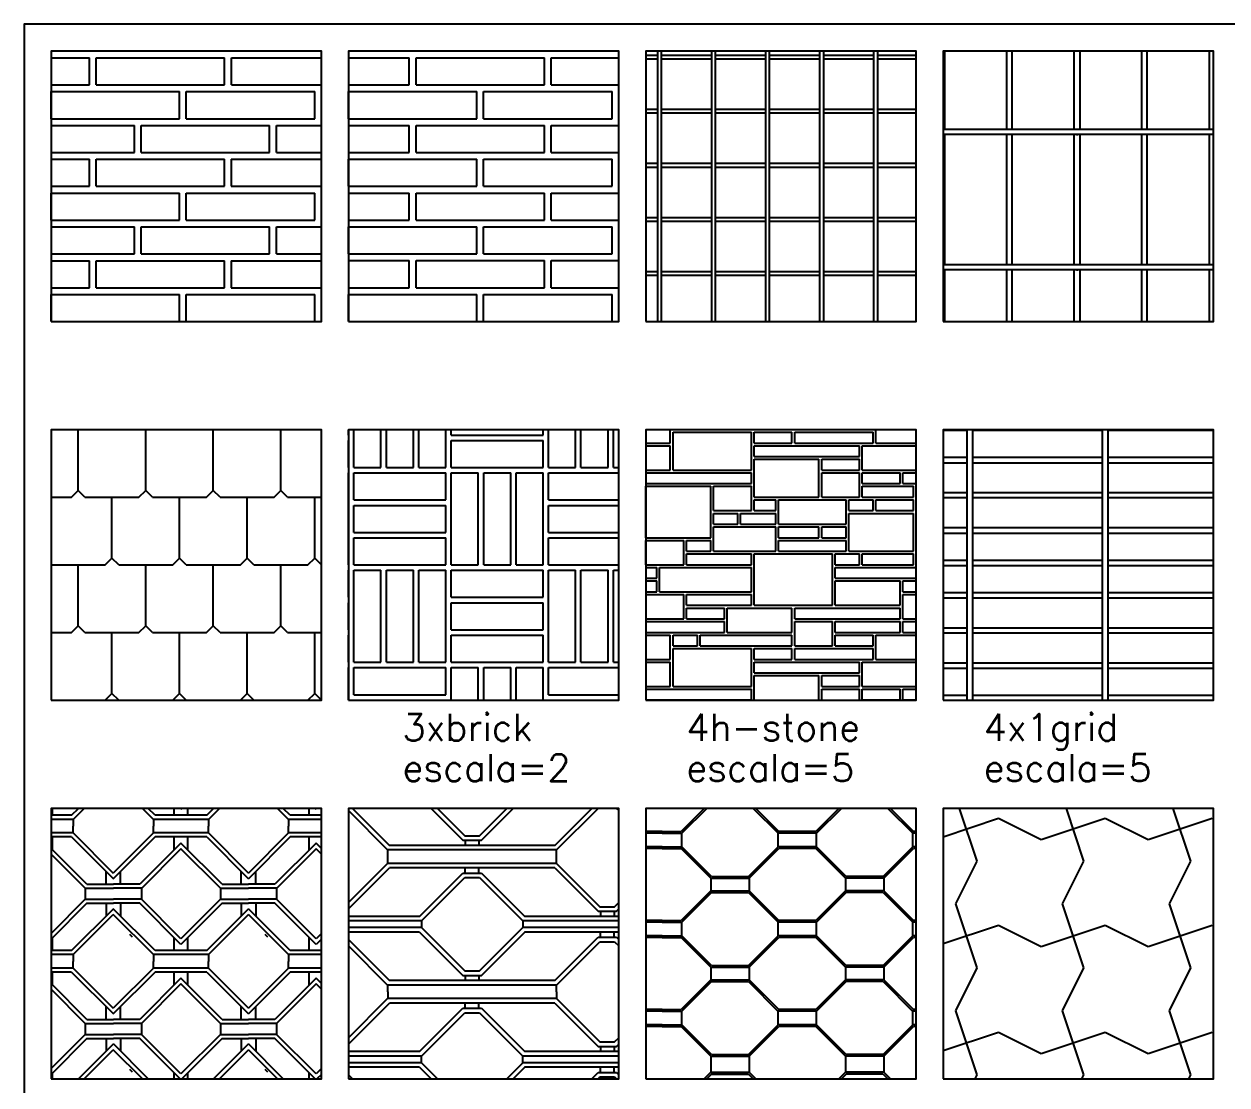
# Model space of a CAD drawing. Header units: inches. Extents: x -1 to 462, y -162 to 137.
# Drawn here: x -1 to 43.5, y 97.77 to 137 of the extents above; entities that cross this region are included whole.
import ezdxf

# ---------------------------------------------------------------- set-up
doc = ezdxf.new("R2010")
doc.units = ezdxf.units.IN
doc.header["$MEASUREMENT"] = 0
doc.layers.add('FORMATO', color=7, linetype='Continuous', plot=False)
for name, color, linetype in [('HATCH', 7, 'Continuous'), ('RECTANGLE', 7, 'Continuous'), ('TEXT', 5, 'Continuous')]:
    doc.layers.add(name, color=color, linetype=linetype)
doc.styles.add('nr', font='simplex.shx')

msp = doc.modelspace()

# ---------------------------------------------------------------- hatches: boundary and pattern name
at = {"layer": 'HATCH'}
h = msp.add_hatch(dxfattribs=at)
h.set_pattern_fill('12INRUN1', color=256, scale=5, style=0, pattern_type=2)
h.set_pattern_definition([(0, (0, 126), (1.66667, 1.25), [4.75, -0.25]), (0, (0, 127), (1.66667, 1.25), [4.75, -0.25]), (90, (0, 126), (1.66667, 1.25), [1, -2.75]), (90, (4.75, 126), (1.66667, 1.25), [1, -2.75])])
h.paths.add_polyline_path([(0, 126), (10, 126), (10, 136), (0, 136)])
h = msp.add_hatch(dxfattribs=at)
h.set_pattern_fill('12INRUN2', color=256, scale=5, style=0, pattern_type=2)
h.set_pattern_definition([(0, (1, 126), (2.5, 1.25), [4.75, -0.25]), (0, (1, 127), (2.5, 1.25), [4.75, -0.25]), (90, (1, 126), (-2.5, 1.25), [1, -1.5]), (90, (5.75, 126), (-2.5, 1.25), [1, -1.5])])
h.paths.add_polyline_path([(11, 126), (21, 126), (21, 136), (11, 136)])
h = msp.add_hatch(dxfattribs=at)
h.set_pattern_fill('1X1GRID', color=256, scale=2, style=0, pattern_type=2)
h.set_pattern_definition([(90, (22.58, 169.78), (-2, 1e-16), [2, 0]), (90, (24.44, 169.78), (-2, 1e-16), [2, 0]), (180, (24.44, 169.84), (-2e-16, -2), [1.86, -0.14]), (180, (24.44, 171.7), (-2e-16, -2), [1.86, -0.14])])
h.paths.add_polyline_path([(22, 126), (32, 126), (32, 136), (22, 136)])
h = msp.add_hatch(dxfattribs=at)
h.set_pattern_fill('1X2GRID', color=256, scale=5, style=0, pattern_type=2)
h.set_pattern_definition([(180, (47.95, 267.9116), (-6e-16, -5), [5, 0]), (0, (42.95, 263.1116), (0, 5), [5, 0]), (90, (47.85, 263.1116), (-5, 3e-16), [4.8, -0.2]), (90, (45.55, 263.1116), (-5, 3e-16), [4.8, -0.2]), (90, (45.35, 263.1116), (-5, 3e-16), [4.8, -0.2]), (270, (43.05, 267.9116), (5, -9e-16), [4.8, -0.2])])
h.paths.add_polyline_path([(33, 126), (43, 126), (43, 136), (33, 136)])
h = msp.add_hatch(dxfattribs=at)
h.set_pattern_fill('3TAB', color=256, scale=5, style=0, pattern_type=2)
h.set_pattern_definition([(0, (-42.5, 127), (1.25, 2.5), [2, -0.5, 2, -0.5]), (90, (-42.75, 127.25), (-1.25, 2.5), [2.25, -2.75]), (45, (-43, 127), (1.25, 2.5), [0.35355, -6.71751]), (135, (-42.5, 127), (-1.25, 2.5), [0.35355, -6.71751])])
h.paths.add_polyline_path([(0, 112), (10, 112), (10, 122), (0, 122)])
h = msp.add_hatch(dxfattribs=at)
h.set_pattern_fill('3XBRICK', color=256, scale=2, style=0, pattern_type=2)
h.set_pattern_definition([(0, (11.2, 142.2), (3.6, 3.6), [1, -0.2, 1, -0.2, 1, -3.8]), (0, (11.2, 145.6), (3.6, 3.6), [1, -0.2, 1, -0.2, 1, -3.8]), (90, (11.2, 145.8), (-3.6, 3.6), [1, -0.2, 1, -0.2, 1, -3.8]), (90, (14.6, 145.8), (-3.6, 3.6), [1, -0.2, 1, -0.2, 1, -3.8]), (0, (14.8, 142.2), (3.6, 3.6), [3.4, -3.8]), (0, (14.8, 143.2), (3.6, 3.6), [3.4, -3.8]), (0, (14.8, 143.4), (3.6, 3.6), [3.4, -3.8]), (0, (14.8, 144.4), (3.6, 3.6), [3.4, -3.8]), (0, (14.8, 144.6), (3.6, 3.6), [3.4, -3.8]), (0, (14.8, 145.6), (3.6, 3.6), [3.4, -3.8]), (90, (11.2, 142.2), (-3.6, 3.6), [3.4, -3.8]), (90, (12.2, 142.2), (-3.6, 3.6), [3.4, -3.8]), (90, (12.4, 142.2), (-3.6, 3.6), [3.4, -3.8]), (90, (13.4, 142.2), (-3.6, 3.6), [3.4, -3.8]), (90, (13.6, 142.2), (-3.6, 3.6), [3.4, -3.8]), (90, (14.6, 142.2), (-3.6, 3.6), [3.4, -3.8])])
h.paths.add_polyline_path([(11, 112), (21, 112), (21, 122), (11, 122)])
h = msp.add_hatch(dxfattribs=at)
h.set_pattern_fill('4H-STONE', color=256, scale=5, style=0, pattern_type=2)
h.set_pattern_definition([(0, (12, 142), (10, 8), [2.4, -2.5, 1.5, -0.1, 0.9, -2.6]), (0, (14.5, 142.4), (10, 8), [2.3, -0.1, 1.5, -0.1, 0.9, -5.1]), (0, (14.5, 142.5), (10, 8), [0.9, -0.1, 1.3, -0.1, 2.5, -5.1]), (0, (14.5, 142.9), (10, 8), [0.9, -0.1, 1.3, -2.7, 2.4, -2.6]), (0, (14.5, 143), (10, 8), [1.4, -0.1, 0.8, -7.7]), (0, (19.5, 143), (10, 8), [0.9, -0.1, 1.4, -7.6]), (0, (16, 143.4), (10, 8), [0.8, -0.1, 2.5, -6.6]), (0, (19.5, 143.4), (10, 8), [0.9, -0.1, 1.4, -7.6]), (0, (16, 143.5), (10, 8), [2.4, -0.1, 1.4, -0.1, 1.9, -4.1]), (0, (12, 143.9), (10, 8), [2.4, -0.1, 1.4, -4.1, 1.9, -0.1]), (0, (11.5, 144), (10, 8), [4.4, -4.1, 1.4, -0.1]), (0, (11.5, 144.4), (10, 8), [4.4, -2.6, 1.4, -0.1, 1.4, -0.1]), (0, (13, 144.5), (10, 8), [2.9, -2.6, 1.4, -0.1, 2.9, -0.1]), (0, (16, 144.9), (10, 8), [2.4, -0.1, 1.4, -6.1]), (0, (16, 145), (10, 8), [3.9, -6.1]), (0, (16, 145.4), (10, 8), [3.9, -0.1, 2.9, -3.1]), (0, (16, 145.5), (10, 8), [1.4, -0.1, 2.9, -0.1, 2.4, -3.1]), (0, (13, 145.9), (10, 8), [2.9, -0.1, 1.4, -0.1, 2.9, -2.6]), (0, (13, 146), (10, 8), [0.9, -0.1, 3.4, -5.6]), (0, (17.5, 146), (10, 8), [1.4, -0.1, 1.4, -7.1]), (0, (13, 146.4), (10, 8), [0.9, -0.1, 3.4, -5.6]), (0, (19, 146.4), (10, 8), [1.4, -0.1, 2.4, -6.1]), (0, (11.5, 146.5), (10, 8), [3.4, -0.1, 2.4, -1.6, 2.4, -0.1]), (0, (11.5, 146.9), (10, 8), [3.4, -2.6, 1.4, -0.1, 2.4, -0.1]), (0, (11.5, 147), (10, 8), [1.9, -0.1, 1.4, -2.6, 3.9, -0.1]), (0, (13.5, 147.4), (10, 8), [1.4, -0.1, 2.4, -0.1, 3.9, -2.1]), (0, (13.5, 147.5), (10, 8), [2.4, -0.1, 2.9, -0.1, 2.4, -2.1]), (0, (11.5, 147.9), (10, 8), [1.9, -0.1, 2.4, -5.6]), (0, (11.5, 148), (10, 8), [0.9, -0.1, 3.4, -5.6]), (0, (11.5, 148.4), (10, 8), [0.9, -6.6, 2.4, -0.1]), (0, (19, 148.5), (10, 8), [3.4, -6.6]), (0, (12.5, 148.9), (10, 8), [3.4, -3.1, 3.4, -0.1]), (0, (12, 149), (10, 8), [1.4, -0.1, 2.4, -6.1]), (0, (19, 149), (10, 8), [0.9, -0.1, 1.9, -7.1]), (0, (13.5, 149.4), (10, 8), [2.4, -0.1, 2.9, -4.6]), (0, (19, 149.4), (10, 8), [0.9, -0.1, 1.9, -7.1]), (0, (13.5, 149.5), (10, 8), [0.9, -0.1, 2.3, -6.7]), (0, (16.9, 149.5), (10, 8), [2.5, -0.1, 2.4, -5]), (0, (12, 149.9), (10, 8), [1.4, -0.1, 0.9, -2.5, 2.5, -2.6]), (90, (11.4, 144), (-10, 8), [0.4, -2.1, 0.4, -5.1]), (90, (11.4, 147), (-10, 8), [0.4, -0.1, 0.9, -6.6]), (90, (11.5, 144), (-10, 8), [0.4, -2.1, 0.4, -5.1]), (90, (11.5, 147), (-10, 8), [0.9, -0.1, 0.4, -6.6]), (90, (11.9, 143), (-10, 8), [0.4, -0.1, 0.4, -7.1]), (90, (11.9, 149), (-10, 8), [0.4, -0.1, 1.4, -6.1]), (90, (12, 149), (-10, 8), [0.9, -0.1, 1.9, -5.1]), (90, (12.4, 148), (-10, 8), [0.4, -0.1, 0.4, -7.1]), (90, (12.5, 148), (-10, 8), [0.9, -7.1]), (90, (12.9, 144.5), (-10, 8), [0.9, -0.1, 0.9, -6.1]), (90, (13, 144.5), (-10, 8), [1.4, -0.1, 0.4, -6.1]), (90, (13.4, 147), (-10, 8), [0.9, -1.1, 0.9, -5.1]), (90, (13.5, 147), (-10, 8), [0.4, -0.1, 0.4, -7.1]), (90, (13.5, 149), (-10, 8), [0.4, -0.1, 0.4, -7.1]), (90, (13.9, 146), (-10, 8), [0.4, -7.6]), (90, (14, 146), (-10, 8), [0.4, -7.6]), (90, (14.4, 149.5), (-10, 8), [0.4, -0.1, 1.9, -5.6]), (90, (14.5, 149.5), (-10, 8), [0.9, -0.1, 0.4, -0.1, 0.9, -5.6]), (90, (14.9, 146.5), (-10, 8), [0.4, -0.1, 0.4, -7.1]), (90, (15, 146.5), (-10, 8), [0.9, -7.1]), (90, (15.4, 142.5), (-10, 8), [0.4, -7.6]), (90, (15.5, 142.5), (-10, 8), [0.4, -7.6]), (90, (15.9, 143), (-10, 8), [0.9, -0.1, 0.4, -0.1, 1.4, -5.1]), (90, (15.9, 147.5), (-10, 8), [0.4, -0.1, 0.9, -0.1, 0.4, -6.1]), (90, (16, 143), (-10, 8), [0.4, -0.1, 1.4, -6.1]), (90, (16, 145), (-10, 8), [0.4, -0.1, 0.4, -1.6, 1.9, -3.6]), (90, (16.8, 142.5), (-10, 8), [0.4, -0.1, 0.4, -6.1, 0.9, -0.1]), (90, (16.9, 142.5), (-10, 8), [0.9, -6.1, 0.4, -0.1, 0.4, -0.1]), (90, (17.4, 145.5), (-10, 8), [0.4, -0.1, 0.4, -0.1, 0.9, -6.1]), (90, (17.5, 145.5), (-10, 8), [0.4, -0.1, 0.9, -0.1, 0.4, -6.1]), (90, (18.4, 143.5), (-10, 8), [1.4, -5.1, 0.4, -1.1]), (90, (18.5, 143.5), (-10, 8), [0.9, -0.1, 0.4, -5.1, 0.4, -1.1]), (90, (18.9, 146), (-10, 8), [0.9, -0.6, 1.9, -4.6]), (90, (19, 146), (-10, 8), [0.4, -0.1, 0.4, -7.1]), (90, (19, 147.5), (-10, 8), [0.9, -0.1, 0.4, -0.1, 0.4, -6.1]), (90, (19.4, 142.5), (-10, 8), [0.9, -6.1, 0.4, -0.1, 0.4, -0.1]), (90, (19.5, 143), (-10, 8), [0.4, -6.1, 1.4, -0.1]), (90, (19.9, 143.5), (-10, 8), [0.9, -0.1, 0.4, -6.6]), (90, (19.9, 145), (-10, 8), [0.4, -3.6, 0.4, -3.6]), (90, (20, 143.5), (-10, 8), [0.4, -0.1, 0.4, -7.1]), (90, (20, 144.5), (-10, 8), [0.9, -3.6, 0.4, -3.1]), (90, (20.4, 143), (-10, 8), [0.4, -2.1, 0.4, -0.1, 0.4, -4.6]), (90, (20.5, 143), (-10, 8), [0.4, -2.1, 0.9, -4.6])])
h.paths.add_polyline_path([(22, 112), (32, 112), (32, 122), (22, 122)])
h = msp.add_hatch(dxfattribs=at)
h.set_pattern_fill('4X1GRID', color=256, scale=5, style=0, pattern_type=2)
h.set_pattern_definition([(270, (9.088, 239.577), (5, -9e-16), [5, 0]), (90, (13.888, 234.577), (-5, 3e-16), [5, 0]), (0, (9.088, 234.677), (0, 5), [4.8, -0.2]), (0, (9.088, 237.177), (0, 5), [4.8, -0.2]), (0, (9.088, 236.977), (0, 5), [4.8, -0.2]), (0, (9.088, 235.977), (0, 5), [4.8, -0.2]), (0, (9.088, 235.777), (0, 5), [4.8, -0.2]), (180, (13.888, 239.477), (-6e-16, -5), [4.8, -0.2]), (0, (9.088, 238.177), (0, 5), [4.8, -0.2]), (0, (9.088, 238.377), (0, 5), [4.8, -0.2])])
h.paths.add_polyline_path([(33, 112), (43, 112), (43, 122), (33, 122)])
h = msp.add_hatch(dxfattribs=at)
h.set_pattern_fill('AMPLI102', color=256, scale=5, style=0, pattern_type=2)
h.set_pattern_definition([(315, (-52.1, 138.35), (5, -1e-15), [0.14142, -6.92965]), (135, (-80.2005, 218.177), (-5, 0), [2.06866, -5.0024]), (225, (-78.7377, 219.6397), (-6e-16, -5), [2.06866, -5.0024]), (180, (-79.246, 217.74), (-6e-16, -5), [1.90878, -3.09122]), (180, (-79.184, 217.59), (-6e-16, -5), [2.03305, -2.96695]), (225, (-78.6756, 219.4897), (-6e-16, -5), [2.15653, -4.91454]), (135, (-81.155, 217.7398), (-5, 0), [2.18582, -4.88525]), (135, (-81.217, 217.5898), (-5, 0), [2.09795, -4.97311]), (135, (-80.2005, 217.9648), (-5, 0), [2.15653, -4.91454]), (270, (-82.43, 219.4897), (5, -9e-16), [0.475, -4.525]), (180, (-81.7254, 219.4897), (-6e-16, -5), [0.9751, -4.0249]), (90, (-80.4505, 217.74), (-5, 3e-16), [0.475, -4.525]), (90, (-79.9505, 217.74), (-5, 3e-16), [0.475, -4.525]), (270, (-81.217, 217.59), (5, -9e-16), [0.25, -4.75]), (270, (-77.971, 219.4897), (5, -9e-16), [0.475, -4.525]), (45, (-79.246, 217.7398), (0, 5), [2.18582, -4.88525]), (270, (-79.184, 217.59), (5, -9e-16), [0.25, -4.75]), (45, (-79.184, 217.5898), (0, 5), [2.09795, -4.97311]), (0, (-78.6756, 219.4897), (0, 5), [0.9751, -4.0249]), (135, (-78.7377, 220.04), (-5, 0), [2.06866, -5.0024]), (180, (-79.246, 221.94), (-6e-16, -5), [1.90878, -3.09122]), (180, (-79.184, 222.09), (-6e-16, -5), [2.03305, -2.96695]), (135, (-78.6756, 220.19), (-5, 0), [2.15653, -4.91454]), (180, (-81.6633, 219.6397), (-6e-16, -5), [1.03723, -3.96277]), (180, (-81.6633, 220.04), (-6e-16, -5), [1.03723, -3.96277]), (225, (-81.155, 221.9398), (-6e-16, -5), [2.18582, -4.88525]), (225, (-81.217, 222.0898), (-6e-16, -5), [2.09795, -4.97311]), (225, (-80.2005, 221.7148), (-6e-16, -5), [2.15653, -4.91454]), (90, (-82.43, 220.19), (-5, 3e-16), [0.475, -4.525]), (180, (-81.7254, 220.19), (-6e-16, -5), [0.9751, -4.0249]), (90, (-79.9505, 221.465), (-5, 3e-16), [0.475, -4.525]), (90, (-80.4505, 221.465), (-5, 3e-16), [0.475, -4.525]), (270, (-81.6633, 220.04), (5, -9e-16), [0.4002, -4.5998]), (225, (-80.2005, 221.5027), (-6e-16, -5), [2.06866, -5.0024]), (90, (-81.217, 222.09), (-5, 3e-16), [0.25, -4.75]), (90, (-77.971, 220.19), (-5, 3e-16), [0.475, -4.525]), (270, (-78.7377, 220.04), (5, -9e-16), [0.4002, -4.5998]), (0, (-78.7377, 219.6397), (0, 5), [1.03723, -3.96277]), (0, (-78.7377, 220.04), (0, 5), [1.03723, -3.96277]), (315, (-79.246, 221.9398), (5, -1e-15), [2.18582, -4.88525]), (90, (-79.184, 222.09), (-5, 3e-16), [0.25, -4.75]), (315, (-79.184, 222.0898), (5, -1e-15), [2.09795, -4.97311]), (0, (-78.6756, 220.19), (0, 5), [0.9751, -4.0249])])
h.paths.add_polyline_path([(0, 98), (10, 98), (10, 108), (0, 108)])
h = msp.add_hatch(dxfattribs=at)
h.set_pattern_fill('AMPLI104', color=256, scale=10, style=0, pattern_type=2)
h.set_pattern_definition([(90, (-77.555, 325.96), (-10, 6e-16), [0.5, -9.5]), (90, (-71.306, 325.96), (-10, 6e-16), [0.5, -9.5]), (315, (-71.306, 325.9596), (10, -2e-15), [2.2665, -11.87564]), (315, (-71.375, 325.794), (10, -2e-15), [2.2665, -11.87564]), (45, (-71.375, 321.625), (0, 10), [2.2665, -11.87564]), (45, (-71.306, 321.4596), (0, 10), [2.2665, -11.87564]), (180, (-69.431, 323.419), (-1e-15, -10), [3.056, -6.944]), (180, (-69.431, 323.585), (-1e-15, -10), [3.12452, -6.87548]), (180, (-69.431, 323.835), (-1e-15, -10), [3.12452, -6.87548]), (180, (-69.431, 324), (-1e-15, -10), [3.056, -6.944]), (180, (-71.306, 325.96), (-1e-15, -10), [6.24903, -3.75097]), (180, (-71.375, 325.794), (-1e-15, -10), [6.112, -3.888]), (180, (-71.306, 321.46), (-1e-15, -10), [6.24903, -3.75097]), (180, (-71.375, 321.625), (-1e-15, -10), [6.112, -3.888]), (315, (-76.306, 323.5846), (10, -2e-15), [2.2665, -11.87564]), (315, (-76.375, 323.419), (10, -2e-15), [2.2665, -11.87564]), (45, (-76.375, 324), (0, 10), [2.2665, -11.87564]), (45, (-76.306, 323.8346), (0, 10), [2.2665, -11.87564]), (45, (-79.158, 324.357), (0, 10), [2.2665, -11.87564]), (45, (-79.0894, 324.1915), (0, 10), [2.2665, -11.87564]), (0, (-79.431, 324.191), (0, 10), [0.34135, -9.65865]), (0, (-79.431, 324.357), (0, 10), [0.27283, -9.72717]), (90, (-77.555, 321.21), (-10, 6e-16), [0.25, -9.75]), (315, (-79.0894, 323.2276), (10, -2e-15), [2.2665, -11.87564]), (315, (-79.158, 323.062), (10, -2e-15), [2.2665, -11.87564]), (0, (-79.431, 323.062), (0, 10), [0.27283, -9.72717]), (0, (-79.431, 323.228), (0, 10), [0.34135, -9.65865]), (180, (-76.375, 323.419), (-1e-15, -10), [3.056, -6.944]), (180, (-76.306, 323.585), (-1e-15, -10), [3.12452, -6.87548]), (180, (-76.306, 323.835), (-1e-15, -10), [3.12452, -6.87548]), (180, (-76.375, 324), (-1e-15, -10), [3.056, -6.944]), (270, (-79.179, 324.191), (10, -2e-15), [0.1915, -9.8085]), (90, (-79.179, 323.228), (-10, 6e-16), [0.1915, -9.8085]), (270, (-76.306, 323.835), (10, -2e-15), [0.25, -9.75]), (90, (-71.306, 321.21), (-10, 6e-16), [0.25, -9.75]), (45, (-74.158, 321.982), (0, 10), [2.2665, -11.87564]), (45, (-74.0894, 321.8165), (0, 10), [2.2665, -11.87564]), (0, (-74.704, 321.982), (0, 10), [0.54566, -9.45434]), (0, (-74.772, 321.816), (0, 10), [0.6827, -9.3173]), (315, (-74.0894, 325.6026), (10, -2e-15), [2.2665, -11.87564]), (315, (-74.158, 325.437), (10, -2e-15), [2.2665, -11.87564]), (0, (-74.704, 325.437), (0, 10), [0.54566, -9.45434]), (0, (-74.772, 325.603), (0, 10), [0.6827, -9.3173]), (90, (-74.179, 325.603), (-10, 6e-16), [0.1915, -9.8085]), (90, (-74.682, 325.603), (-10, 6e-16), [0.1915, -9.8085]), (270, (-74.179, 321.816), (10, -2e-15), [0.1915, -9.8085]), (270, (-74.682, 321.816), (10, -2e-15), [0.1915, -9.8085]), (270, (-72.555, 323.835), (10, -2e-15), [0.25, -9.75]), (0, (-69.772, 324.191), (0, 10), [0.34135, -9.65865]), (0, (-69.704, 324.357), (0, 10), [0.27283, -9.72717]), (0, (-69.772, 323.228), (0, 10), [0.34135, -9.65865]), (0, (-69.704, 323.062), (0, 10), [0.27283, -9.72717]), (90, (-69.682, 323.228), (-10, 6e-16), [0.1915, -9.8085]), (270, (-69.682, 324.191), (10, -2e-15), [0.1915, -9.8085]), (180, (-69.431, 328.419), (-1e-15, -10), [3.056, -6.944]), (180, (-69.431, 328.585), (-1e-15, -10), [3.12452, -6.87548]), (180, (-69.431, 328.835), (-1e-15, -10), [3.12452, -6.87548]), (180, (-69.431, 329), (-1e-15, -10), [3.056, -6.944]), (315, (-71.306, 330.9596), (10, -2e-15), [2.2665, -11.87564]), (315, (-71.375, 330.794), (10, -2e-15), [2.2665, -11.87564]), (45, (-71.375, 326.625), (0, 10), [2.2665, -11.87564]), (45, (-71.306, 326.4596), (0, 10), [2.2665, -11.87564]), (315, (-76.306, 328.5846), (10, -2e-15), [2.2665, -11.87564]), (315, (-76.375, 328.419), (10, -2e-15), [2.2665, -11.87564]), (45, (-76.375, 329), (0, 10), [2.2665, -11.87564]), (45, (-76.306, 328.8346), (0, 10), [2.2665, -11.87564]), (180, (-71.375, 330.794), (-1e-15, -10), [6.112, -3.888]), (180, (-71.306, 330.96), (-1e-15, -10), [6.24903, -3.75097]), (180, (-71.375, 326.625), (-1e-15, -10), [6.112, -3.888]), (180, (-71.306, 326.46), (-1e-15, -10), [6.24903, -3.75097]), (90, (-76.306, 328.585), (-10, 6e-16), [0.25, -9.75]), (270, (-79.179, 329.191), (10, -2e-15), [0.1915, -9.8085]), (90, (-79.179, 328.228), (-10, 6e-16), [0.1915, -9.8085]), (180, (-76.375, 328.419), (-1e-15, -10), [3.056, -6.944]), (180, (-76.306, 328.585), (-1e-15, -10), [3.12452, -6.87548]), (180, (-76.306, 328.835), (-1e-15, -10), [3.12452, -6.87548]), (180, (-76.375, 329), (-1e-15, -10), [3.056, -6.944]), (0, (-79.431, 329.191), (0, 10), [0.34135, -9.65865]), (0, (-79.431, 329.357), (0, 10), [0.27283, -9.72717]), (45, (-79.158, 329.357), (0, 10), [2.2665, -11.87564]), (45, (-79.0894, 329.1915), (0, 10), [2.2665, -11.87564]), (270, (-77.555, 331.21), (10, -2e-15), [0.25, -9.75]), (0, (-79.431, 328.062), (0, 10), [0.27283, -9.72717]), (0, (-79.431, 328.228), (0, 10), [0.34135, -9.65865]), (315, (-79.0894, 328.2276), (10, -2e-15), [2.2665, -11.87564]), (315, (-79.158, 328.062), (10, -2e-15), [2.2665, -11.87564]), (90, (-72.555, 328.585), (-10, 6e-16), [0.25, -9.75]), (90, (-74.682, 330.603), (-10, 6e-16), [0.1915, -9.8085]), (90, (-74.179, 330.603), (-10, 6e-16), [0.1915, -9.8085]), (270, (-74.682, 326.816), (10, -2e-15), [0.1915, -9.8085]), (270, (-74.179, 326.816), (10, -2e-15), [0.1915, -9.8085]), (0, (-74.772, 326.816), (0, 10), [0.6827, -9.3173]), (0, (-74.704, 326.982), (0, 10), [0.54566, -9.45434]), (45, (-74.158, 326.982), (0, 10), [2.2665, -11.87564]), (45, (-74.0894, 326.8165), (0, 10), [2.2665, -11.87564]), (0, (-74.772, 330.603), (0, 10), [0.6827, -9.3173]), (0, (-74.704, 330.437), (0, 10), [0.54566, -9.45434]), (315, (-74.0894, 330.6026), (10, -2e-15), [2.2665, -11.87564]), (315, (-74.158, 330.437), (10, -2e-15), [2.2665, -11.87564]), (270, (-71.306, 331.21), (10, -2e-15), [0.25, -9.75]), (90, (-69.682, 328.228), (-10, 6e-16), [0.1915, -9.8085]), (270, (-69.682, 329.191), (10, -2e-15), [0.1915, -9.8085]), (0, (-69.704, 329.357), (0, 10), [0.27283, -9.72717]), (0, (-69.772, 329.191), (0, 10), [0.34135, -9.65865]), (0, (-69.704, 328.062), (0, 10), [0.27283, -9.72717]), (0, (-69.772, 328.228), (0, 10), [0.34135, -9.65865])])
h.paths.add_polyline_path([(11, 98), (21, 98), (21, 108), (11, 108)])
h = msp.add_hatch(dxfattribs=at)
h.set_pattern_fill('AMPLI3', color=256, scale=10, style=0, pattern_type=2)
h.set_pattern_definition([(225, (59.409, 351.586), (-1e-15, -10), [1.55175, -12.5904]), (135, (59.409, 348.896), (-10, 0), [1.55175, -12.5904]), (135, (59.3815, 348.8304), (-10, 0), [1.55175, -12.5904]), (225, (59.3815, 351.652), (-1e-15, -10), [1.55175, -12.5904]), (135, (59.409, 352.188), (-10, 0), [1.55175, -12.5904]), (225, (59.409, 354.878), (-1e-15, -10), [1.55175, -12.5904]), (225, (59.3815, 354.9436), (-1e-15, -10), [1.55175, -12.5904]), (135, (59.3815, 352.122), (-10, 0), [1.55175, -12.5904]), (135, (59.3815, 355.414), (-10, 0), [1.55175, -12.5904]), (135, (59.409, 355.4795), (-10, 0), [1.55175, -12.5904]), (225, (59.409, 358.17), (-1e-15, -10), [1.55175, -12.5904]), (225, (59.3815, 358.2354), (-1e-15, -10), [1.55175, -12.5904]), (135, (54.425, 352.188), (-10, 0), [1.55175, -12.5904]), (135, (54.3975, 352.122), (-10, 0), [1.55175, -12.5904]), (45, (55.8195, 352.122), (0, 10), [1.55175, -12.5904]), (45, (55.792, 352.188), (0, 10), [1.55175, -12.5904]), (135, (54.3975, 348.8304), (-10, 0), [1.55175, -12.5904]), (135, (54.425, 348.896), (-10, 0), [1.55175, -12.5904]), (225, (54.425, 351.586), (-1e-15, -10), [1.55175, -12.5904]), (225, (54.3975, 351.652), (-1e-15, -10), [1.55175, -12.5904]), (90, (53.327, 349.993), (-10, 6e-16), [0.49572, -9.50428]), (0, (52.6, 349.928), (0, 10), [0.6998, -9.3002]), (0, (52.6, 349.993), (0, 10), [0.72698, -9.27302]), (0, (52.6, 350.489), (0, 10), [0.72698, -9.27302]), (0, (52.6, 350.555), (0, 10), [0.6998, -9.3002]), (270, (54.398, 348.83), (10, -2e-15), [0.2975, -9.7025]), (270, (55.819, 348.83), (10, -2e-15), [0.2975, -9.7025]), (270, (54.398, 352.122), (10, -2e-15), [0.47025, -9.52975]), (270, (55.819, 352.122), (10, -2e-15), [0.47025, -9.52975]), (90, (56.89, 349.993), (-10, 6e-16), [0.49572, -9.50428]), (90, (58.311, 349.993), (-10, 6e-16), [0.49572, -9.50428]), (180, (58.284, 349.928), (-1e-15, -10), [1.36755, -8.63245]), (180, (58.311, 349.993), (-1e-15, -10), [1.42193, -8.57807]), (180, (58.311, 350.489), (-1e-15, -10), [1.42193, -8.57807]), (180, (58.284, 350.555), (-1e-15, -10), [1.36755, -8.63245]), (0, (54.425, 352.188), (0, 10), [1.36755, -8.63245]), (0, (54.398, 352.122), (0, 10), [1.42193, -8.57807]), (0, (54.425, 351.586), (0, 10), [1.36755, -8.63245]), (0, (54.398, 351.652), (0, 10), [1.42193, -8.57807]), (0, (54.425, 348.896), (0, 10), [1.36755, -8.63245]), (0, (54.398, 348.83), (0, 10), [1.42193, -8.57807]), (315, (55.8195, 351.652), (10, -2e-15), [1.55175, -12.5904]), (45, (55.8195, 348.8304), (0, 10), [1.55175, -12.5904]), (45, (55.792, 348.896), (0, 10), [1.55175, -12.5904]), (315, (55.792, 351.586), (10, -2e-15), [1.55175, -12.5904]), (135, (54.3975, 355.414), (-10, 0), [1.55175, -12.5904]), (135, (54.425, 355.4795), (-10, 0), [1.55175, -12.5904]), (225, (54.425, 358.17), (-1e-15, -10), [1.55175, -12.5904]), (225, (54.3975, 358.2354), (-1e-15, -10), [1.55175, -12.5904]), (225, (54.3975, 354.9436), (-1e-15, -10), [1.55175, -12.5904]), (225, (54.425, 354.878), (-1e-15, -10), [1.55175, -12.5904]), (90, (53.327, 353.285), (-10, 6e-16), [0.49572, -9.50428]), (90, (53.327, 356.577), (-10, 6e-16), [0.49572, -9.50428]), (0, (52.6, 356.511), (0, 10), [0.6998, -9.3002]), (0, (52.6, 356.577), (0, 10), [0.72698, -9.27302]), (0, (52.6, 357.073), (0, 10), [0.72698, -9.27302]), (0, (52.6, 357.138), (0, 10), [0.6998, -9.3002]), (0, (52.6, 353.846), (0, 10), [0.6998, -9.3002]), (0, (52.6, 353.781), (0, 10), [0.72698, -9.27302]), (0, (52.6, 353.285), (0, 10), [0.72698, -9.27302]), (0, (52.6, 353.219), (0, 10), [0.6998, -9.3002]), (270, (55.819, 358.533), (10, -2e-15), [0.2975, -9.7025]), (270, (54.398, 358.533), (10, -2e-15), [0.2975, -9.7025]), (270, (55.819, 355.414), (10, -2e-15), [0.47025, -9.52975]), (270, (54.398, 355.414), (10, -2e-15), [0.47025, -9.52975]), (90, (56.89, 353.285), (-10, 6e-16), [0.49572, -9.50428]), (90, (58.311, 353.285), (-10, 6e-16), [0.49572, -9.50428]), (90, (56.89, 356.577), (-10, 6e-16), [0.49572, -9.50428]), (90, (58.311, 356.577), (-10, 6e-16), [0.49572, -9.50428]), (180, (58.284, 356.511), (-1e-15, -10), [1.36755, -8.63245]), (180, (58.311, 356.577), (-1e-15, -10), [1.42193, -8.57807]), (180, (58.311, 357.073), (-1e-15, -10), [1.42193, -8.57807]), (180, (58.284, 357.138), (-1e-15, -10), [1.36755, -8.63245]), (180, (58.284, 353.846), (-1e-15, -10), [1.36755, -8.63245]), (180, (58.311, 353.781), (-1e-15, -10), [1.42193, -8.57807]), (180, (58.284, 353.219), (-1e-15, -10), [1.36755, -8.63245]), (180, (58.311, 353.285), (-1e-15, -10), [1.42193, -8.57807]), (0, (54.398, 358.235), (0, 10), [1.42193, -8.57807]), (0, (54.425, 358.17), (0, 10), [1.36755, -8.63245]), (0, (54.398, 355.414), (0, 10), [1.42193, -8.57807]), (0, (54.425, 355.48), (0, 10), [1.36755, -8.63245]), (0, (54.425, 354.878), (0, 10), [1.36755, -8.63245]), (0, (54.398, 354.944), (0, 10), [1.42193, -8.57807]), (45, (55.792, 355.4795), (0, 10), [1.55175, -12.5904]), (315, (55.792, 358.17), (10, -2e-15), [1.55175, -12.5904]), (315, (55.8195, 358.2354), (10, -2e-15), [1.55175, -12.5904]), (45, (55.8195, 355.414), (0, 10), [1.55175, -12.5904]), (315, (55.8195, 354.9436), (10, -2e-15), [1.55175, -12.5904]), (315, (55.792, 354.878), (10, -2e-15), [1.55175, -12.5904]), (45, (60.8034, 352.122), (0, 10), [1.55175, -12.5904]), (45, (60.776, 352.188), (0, 10), [1.55175, -12.5904]), (270, (59.382, 348.83), (10, -2e-15), [0.2975, -9.7025]), (270, (60.803, 348.83), (10, -2e-15), [0.2975, -9.7025]), (90, (61.874, 349.993), (-10, 6e-16), [0.49572, -9.50428]), (270, (60.803, 352.122), (10, -2e-15), [0.47025, -9.52975]), (270, (59.382, 352.122), (10, -2e-15), [0.47025, -9.52975]), (180, (60.803, 348.83), (-1e-15, -10), [1.42193, -8.57807]), (180, (60.776, 348.896), (-1e-15, -10), [1.36755, -8.63245]), (180, (60.803, 351.652), (-1e-15, -10), [1.42193, -8.57807]), (180, (60.776, 351.586), (-1e-15, -10), [1.36755, -8.63245]), (180, (62.6, 350.555), (-1e-15, -10), [0.6998, -9.3002]), (315, (60.8034, 351.652), (10, -2e-15), [1.55175, -12.5904]), (180, (62.6, 350.489), (-1e-15, -10), [0.72698, -9.27302]), (315, (60.776, 351.586), (10, -2e-15), [1.55175, -12.5904]), (180, (62.6, 349.993), (-1e-15, -10), [0.72698, -9.27302]), (45, (60.776, 348.896), (0, 10), [1.55175, -12.5904]), (180, (62.6, 349.928), (-1e-15, -10), [0.6998, -9.3002]), (45, (60.8034, 348.8304), (0, 10), [1.55175, -12.5904]), (180, (60.803, 352.122), (-1e-15, -10), [1.42193, -8.57807]), (180, (60.776, 352.188), (-1e-15, -10), [1.36755, -8.63245]), (270, (60.803, 358.533), (10, -2e-15), [0.2975, -9.7025]), (270, (59.382, 358.533), (10, -2e-15), [0.2975, -9.7025]), (90, (61.874, 353.285), (-10, 6e-16), [0.49572, -9.50428]), (270, (59.382, 355.414), (10, -2e-15), [0.47025, -9.52975]), (270, (60.803, 355.414), (10, -2e-15), [0.47025, -9.52975]), (90, (61.874, 356.577), (-10, 6e-16), [0.49572, -9.50428]), (180, (60.803, 354.944), (-1e-15, -10), [1.42193, -8.57807]), (180, (60.776, 354.878), (-1e-15, -10), [1.36755, -8.63245]), (180, (62.6, 353.219), (-1e-15, -10), [0.6998, -9.3002]), (180, (62.6, 353.285), (-1e-15, -10), [0.72698, -9.27302]), (180, (62.6, 353.781), (-1e-15, -10), [0.72698, -9.27302]), (315, (60.776, 354.878), (10, -2e-15), [1.55175, -12.5904]), (180, (62.6, 353.846), (-1e-15, -10), [0.6998, -9.3002]), (315, (60.8034, 354.9436), (10, -2e-15), [1.55175, -12.5904]), (180, (60.776, 358.17), (-1e-15, -10), [1.36755, -8.63245]), (180, (60.803, 358.235), (-1e-15, -10), [1.42193, -8.57807]), (315, (60.776, 358.17), (10, -2e-15), [1.55175, -12.5904]), (315, (60.8034, 358.2354), (10, -2e-15), [1.55175, -12.5904]), (180, (62.6, 357.138), (-1e-15, -10), [0.6998, -9.3002]), (180, (62.6, 357.073), (-1e-15, -10), [0.72698, -9.27302]), (180, (62.6, 356.577), (-1e-15, -10), [0.72698, -9.27302]), (180, (62.6, 356.511), (-1e-15, -10), [0.6998, -9.3002]), (180, (60.776, 355.48), (-1e-15, -10), [1.36755, -8.63245]), (180, (60.803, 355.414), (-1e-15, -10), [1.42193, -8.57807]), (45, (60.776, 355.4795), (0, 10), [1.55175, -12.5904]), (45, (60.8034, 355.414), (0, 10), [1.55175, -12.5904])])
h.paths.add_polyline_path([(22, 98), (32, 98), (32, 108), (22, 108)])
h = msp.add_hatch(dxfattribs=at)
h.set_pattern_fill('ANCHORLK', color=256, style=0, pattern_type=2)
h.set_pattern_definition([(18.435, (20.8141, 126.6047), (7.90569, 3.952854), [2.5, -10]), (333.435, (19.233, 123.4424), (3.95285, 4e-06), [1.76777, -7.07107]), (63.435, (21.6047, 132.1387), (-4e-06, 3.95285), [1.76777, -7.07107]), (108.435, (22.3953, 129.767), (-4e-06, 3.952847), [2.5, -10])])
h.paths.add_polyline_path([(33, 98), (43, 98), (43, 108), (33, 108)])

# ---------------------------------------------------------------- linework, layer by layer
at = {"layer": 'FORMATO'}
msp.add_lwpolyline([(-1, -4), (99, -4), (99, 137), (-1, 137)], close=True, dxfattribs=at)
at = {"layer": 'RECTANGLE'}
for points in [[(0, 126), (10, 126), (10, 136), (0, 136)], [(11, 126), (21, 126), (21, 136), (11, 136)], [(22, 126), (32, 126), (32, 136), (22, 136)], [(33, 126), (43, 126), (43, 136), (33, 136)], [(0, 112), (10, 112), (10, 122), (0, 122)], [(11, 112), (21, 112), (21, 122), (11, 122)], [(22, 112), (32, 112), (32, 122), (22, 122)], [(33, 112), (43, 112), (43, 122), (33, 122)], [(0, 98), (10, 98), (10, 108), (0, 108)], [(11, 98), (21, 98), (21, 108), (11, 108)], [(22, 98), (32, 98), (32, 108), (22, 108)], [(33, 98), (43, 98), (43, 108), (33, 108)]]:
    msp.add_lwpolyline(points, close=True, dxfattribs=at)

# ---------------------------------------------------------------- texts
at = {"layer": 'TEXT', "style": 'nr'}
for s, p in [('3xbrick', (13, 110.5)), ('4h-stone', (23.5, 110.5)), ('4x1grid', (34.5, 110.5)), ('escala=2', (13, 109)), ('escala=5', (23.5, 109)), ('escala=5', (34.5, 109))]:
    msp.add_text(s, height=1, dxfattribs=at).set_placement(p)

doc.saveas('drawing.dxf')
